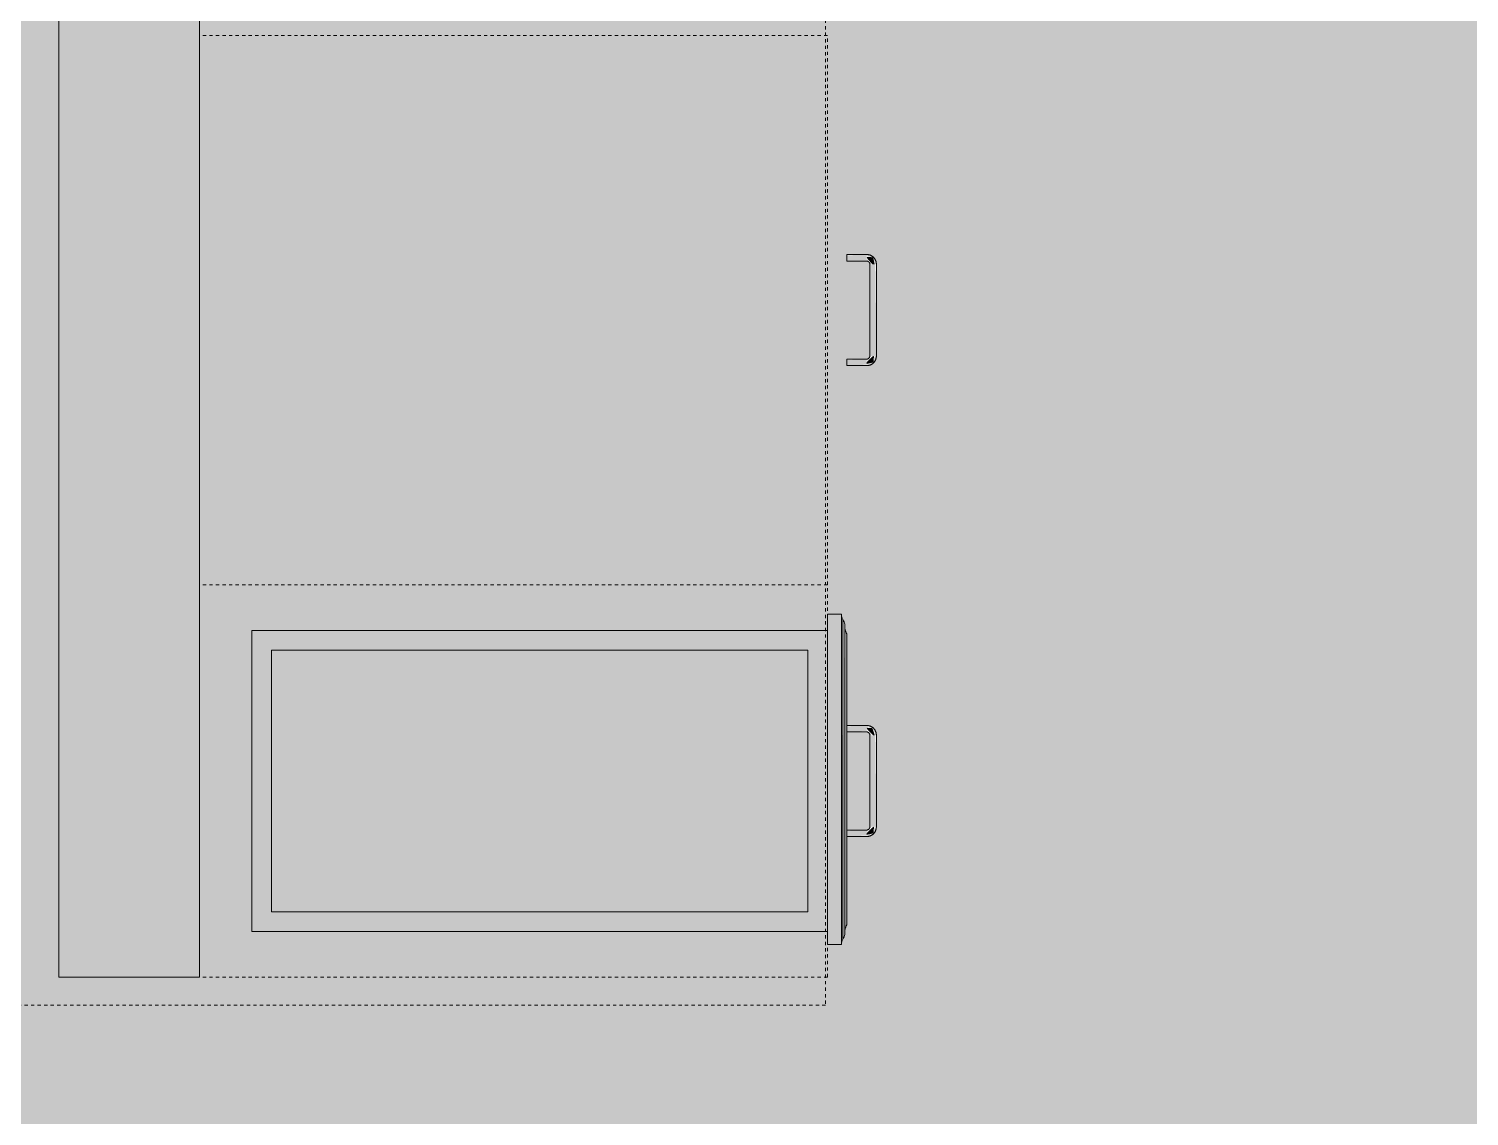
# Model space of a CAD drawing. Header units: inches. Extents: x -4266 to -1814, y 9706 to 12441.
# Drawn here: x -3614.8 to -3559.7, y 10050.4 to 10092 of the extents above; entities that cross this region are included whole.
import ezdxf

# ---------------------------------------------------------------- set-up
doc = ezdxf.new("R2010")
doc.units = ezdxf.units.IN
doc.header["$MEASUREMENT"] = 0
doc.linetypes.add('Dash', pattern=[0.25, 0.125, -0.125])
for name, color, linetype, lineweight in [('0-1', 7, 'Continuous', 5), ('0-2', 10, 'Continuous', 13), ('A-AREA-PATT-2', 141, 'Continuous', 9), ('A-WALL-1', 8, 'Continuous', 5), ('A-WALL-3', 10, 'Continuous', 13), ('Q-CASE', 31, 'Continuous', 9), ('Q-CASE-HDLN-1', 7, 'Dash', 9), ('Q-CASE-HDLN-2', 31, 'Continuous', 9)]:
    doc.layers.add(name, color=color, linetype=linetype, lineweight=lineweight)

# ---------------------------------------------------------------- blocks, each defined once
blk = doc.blocks.new('Drawer_Base_Cabinet_3_drawer_12205 - 21_-2354768-FLOOR PLAN - 1ST FLOOR')
at = {"layer": 'Q-CASE'}
for points in [[(-1.142, 25.5), (-1.383, 25.5), (-1.351, 24.75), (-1.142, 24.75)], [(-1.012, 25.75), (-1.012, 25.812), (-1.28, 25.75), (-1.295, 25.5), (-1.23, 25.528), (-1.012, 25.718)], [(2.488, 25.625), (2.488, 25.875), (-1.012, 25.838), (-1.012, 25.625)], [(2.8, 25.5), (2.738, 25.768), (2.488, 25.782), (2.516, 25.717), (2.738, 25.5), (2.77, 25.5)], [(2.858, 24.75), (2.826, 25.5), (2.617, 25.5), (2.649, 24.75), (2.846, 24.75)]]:
    blk.add_hatch(color=256, dxfattribs=at).paths.add_polyline_path(points, flags=0)
at = {"layer": 'Q-CASE-HDLN-1'}
for p, q in [((11.238, 24), (-9.762, 24)), ((-9.762, 24), (-9.762, 0)), ((11.238, 24), (11.238, 0)), ((11.238, 0), (-9.762, 0))]:
    blk.add_line(p, q, dxfattribs=at)
at = {"layer": 'Q-CASE-HDLN-2'}
for p, q in [((-1.387, 25.5), (-1.387, 24.75)), ((-1.387, 25.5), (-1.387, 24.75)), ((-1.387, 25.5), (-1.387, 24.75)), ((-1.137, 24.75), (-1.137, 25.5)), ((-1.137, 24.75), (-1.137, 25.5)), ((-1.137, 24.75), (-1.137, 25.5)), ((2.488, 25.875), (-1.012, 25.875)), ((-1.012, 25.625), (2.488, 25.625)), ((2.613, 25.5), (2.613, 24.75)), ((2.613, 25.5), (2.613, 24.75)), ((2.613, 25.5), (2.613, 24.75)), ((2.863, 24.75), (2.863, 25.5)), ((2.863, 24.75), (2.863, 25.5)), ((2.863, 24.75), (2.863, 25.5)), ((-1.387, 24.75), (-1.383, 24.75)), ((-1.383, 24.75), (-1.387, 24.75)), ((-1.387, 24.75), (-1.383, 24.75)), ((-1.383, 24.75), (-1.387, 24.75)), ((-1.387, 24.75), (-1.383, 24.75)), ((-1.137, 24.75), (-1.387, 24.75)), ((-1.142, 24.75), (-1.137, 24.75)), ((-1.137, 24.75), (-1.142, 24.75)), ((-1.142, 24.75), (-1.137, 24.75)), ((-1.137, 24.75), (-1.142, 24.75)), ((-1.142, 24.75), (-1.137, 24.75)), ((2.617, 24.75), (2.613, 24.75)), ((2.613, 24.75), (2.617, 24.75)), ((2.617, 24.75), (2.613, 24.75)), ((2.613, 24.75), (2.617, 24.75)), ((2.863, 24.75), (2.613, 24.75)), ((2.613, 24.75), (2.617, 24.75)), ((2.863, 24.75), (2.858, 24.75)), ((2.858, 24.75), (2.863, 24.75)), ((2.863, 24.75), (2.858, 24.75)), ((2.858, 24.75), (2.863, 24.75)), ((2.858, 24.75), (2.863, 24.75))]:
    blk.add_line(p, q, dxfattribs=at)
at = {"layer": 'Q-CASE-HDLN-2', "flags": 128}
for points in [[(-1.012, 25.875), (-1.027, 25.875), (-1.042, 25.874), (-1.057, 25.872), (-1.072, 25.87), (-1.087, 25.868), (-1.101, 25.864), (-1.116, 25.86), (-1.13, 25.856), (-1.144, 25.851), (-1.158, 25.845), (-1.172, 25.839), (-1.185, 25.833), (-1.199, 25.825), (-1.211, 25.818), (-1.224, 25.81), (-1.236, 25.801), (-1.248, 25.792), (-1.26, 25.782), (-1.271, 25.772), (-1.281, 25.761), (-1.292, 25.75), (-1.301, 25.739), (-1.311, 25.727), (-1.319, 25.715), (-1.328, 25.703), (-1.336, 25.69), (-1.343, 25.677), (-1.35, 25.663), (-1.356, 25.65), (-1.362, 25.636), (-1.367, 25.622), (-1.372, 25.608), (-1.376, 25.593), (-1.379, 25.578), (-1.382, 25.564), (-1.384, 25.549), (-1.386, 25.534), (-1.387, 25.519), (-1.387, 25.504), (-1.387, 25.5)], [(-1.292, 25.75), (-1.301, 25.739), (-1.311, 25.727), (-1.319, 25.715), (-1.328, 25.703), (-1.336, 25.69), (-1.343, 25.677), (-1.35, 25.663), (-1.356, 25.65), (-1.362, 25.636), (-1.367, 25.622), (-1.372, 25.608), (-1.376, 25.593), (-1.379, 25.578), (-1.382, 25.564), (-1.384, 25.549), (-1.386, 25.534), (-1.387, 25.519), (-1.387, 25.504), (-1.387, 25.5)], [(-1.292, 25.75), (-1.301, 25.739), (-1.311, 25.727), (-1.319, 25.715), (-1.328, 25.703), (-1.336, 25.69), (-1.343, 25.677), (-1.35, 25.663), (-1.356, 25.65), (-1.362, 25.636), (-1.367, 25.622), (-1.372, 25.608), (-1.376, 25.593), (-1.379, 25.578), (-1.382, 25.564), (-1.384, 25.549), (-1.386, 25.534), (-1.387, 25.519), (-1.387, 25.504), (-1.387, 25.5)], [(-1.012, 25.875), (-1.027, 25.875), (-1.042, 25.874), (-1.057, 25.872), (-1.072, 25.87), (-1.087, 25.868), (-1.101, 25.864), (-1.116, 25.86), (-1.13, 25.856), (-1.144, 25.851), (-1.158, 25.845), (-1.172, 25.839), (-1.185, 25.833), (-1.199, 25.825), (-1.211, 25.818), (-1.224, 25.81), (-1.236, 25.801), (-1.248, 25.792), (-1.26, 25.782), (-1.268, 25.774)], [(-1.012, 25.875), (-1.027, 25.875), (-1.042, 25.874), (-1.057, 25.872), (-1.072, 25.87), (-1.087, 25.868), (-1.101, 25.864), (-1.116, 25.86), (-1.13, 25.856), (-1.144, 25.851), (-1.158, 25.845), (-1.172, 25.839), (-1.185, 25.833), (-1.199, 25.825), (-1.211, 25.818), (-1.224, 25.81), (-1.236, 25.801), (-1.248, 25.792), (-1.26, 25.782), (-1.268, 25.774)], [(-1.137, 25.5), (-1.137, 25.505), (-1.137, 25.51), (-1.136, 25.515), (-1.136, 25.52), (-1.135, 25.525), (-1.134, 25.53), (-1.132, 25.535), (-1.131, 25.539), (-1.129, 25.544), (-1.127, 25.549), (-1.125, 25.553), (-1.123, 25.558), (-1.121, 25.562), (-1.118, 25.566), (-1.115, 25.571), (-1.113, 25.575), (-1.109, 25.579), (-1.106, 25.582), (-1.103, 25.586), (-1.099, 25.59), (-1.096, 25.593), (-1.092, 25.596), (-1.088, 25.599), (-1.084, 25.602), (-1.08, 25.605), (-1.076, 25.608), (-1.071, 25.61), (-1.067, 25.613), (-1.062, 25.615), (-1.058, 25.617), (-1.053, 25.618), (-1.048, 25.62), (-1.043, 25.621), (-1.038, 25.622), (-1.034, 25.623), (-1.029, 25.624), (-1.024, 25.624), (-1.019, 25.625), (-1.014, 25.625)], [(-1.137, 25.5), (-1.137, 25.505), (-1.137, 25.51), (-1.136, 25.515), (-1.136, 25.52), (-1.135, 25.525), (-1.134, 25.53), (-1.132, 25.535), (-1.131, 25.539), (-1.129, 25.544), (-1.127, 25.549), (-1.125, 25.553), (-1.123, 25.558), (-1.121, 25.562), (-1.118, 25.566), (-1.115, 25.571), (-1.113, 25.575), (-1.109, 25.579), (-1.106, 25.582), (-1.103, 25.586), (-1.099, 25.59), (-1.096, 25.593), (-1.092, 25.596), (-1.088, 25.599), (-1.084, 25.602), (-1.08, 25.605), (-1.076, 25.608), (-1.071, 25.61), (-1.067, 25.613), (-1.062, 25.615), (-1.058, 25.617), (-1.053, 25.618), (-1.048, 25.62), (-1.043, 25.621), (-1.038, 25.622), (-1.034, 25.623), (-1.029, 25.624), (-1.024, 25.624), (-1.019, 25.625), (-1.014, 25.625)], [(-1.137, 25.5), (-1.137, 25.505), (-1.137, 25.51), (-1.136, 25.515), (-1.136, 25.52), (-1.135, 25.525), (-1.134, 25.53), (-1.132, 25.535), (-1.131, 25.539), (-1.129, 25.544), (-1.127, 25.549), (-1.125, 25.553), (-1.123, 25.558), (-1.121, 25.562), (-1.118, 25.566), (-1.115, 25.571), (-1.113, 25.575), (-1.109, 25.579), (-1.106, 25.582), (-1.103, 25.586), (-1.099, 25.59), (-1.096, 25.593), (-1.092, 25.596), (-1.088, 25.599), (-1.084, 25.602), (-1.08, 25.605), (-1.076, 25.608), (-1.071, 25.61), (-1.067, 25.613), (-1.062, 25.615), (-1.058, 25.617), (-1.053, 25.618), (-1.048, 25.62), (-1.043, 25.621), (-1.038, 25.622), (-1.034, 25.623), (-1.029, 25.624), (-1.024, 25.624), (-1.019, 25.625), (-1.014, 25.625), (-1.012, 25.625)], [(2.738, 25.779), (2.727, 25.789), (2.715, 25.798), (2.703, 25.807), (2.69, 25.816), (2.678, 25.823), (2.664, 25.831), (2.651, 25.838), (2.637, 25.844), (2.624, 25.85), (2.61, 25.855), (2.595, 25.859), (2.581, 25.863), (2.566, 25.867), (2.551, 25.87), (2.537, 25.872), (2.522, 25.873), (2.507, 25.875), (2.492, 25.875), (2.488, 25.875)], [(2.738, 25.779), (2.727, 25.789), (2.715, 25.798), (2.703, 25.807), (2.69, 25.816), (2.678, 25.823), (2.664, 25.831), (2.651, 25.838), (2.637, 25.844), (2.624, 25.85), (2.61, 25.855), (2.595, 25.859), (2.581, 25.863), (2.566, 25.867), (2.551, 25.87), (2.537, 25.872), (2.522, 25.873), (2.507, 25.875), (2.492, 25.875), (2.488, 25.875)], [(2.863, 25.5), (2.862, 25.515), (2.862, 25.53), (2.86, 25.545), (2.858, 25.56), (2.855, 25.575), (2.852, 25.589), (2.848, 25.604), (2.844, 25.618), (2.839, 25.632), (2.833, 25.646), (2.827, 25.66), (2.82, 25.673), (2.813, 25.686), (2.805, 25.699), (2.797, 25.712), (2.788, 25.724), (2.779, 25.736), (2.77, 25.747), (2.76, 25.758), (2.749, 25.769), (2.738, 25.779), (2.727, 25.789), (2.715, 25.798), (2.703, 25.807), (2.69, 25.816), (2.678, 25.823), (2.664, 25.831), (2.651, 25.838), (2.637, 25.844), (2.624, 25.85), (2.61, 25.855), (2.595, 25.859), (2.581, 25.863), (2.566, 25.867), (2.551, 25.87), (2.537, 25.872), (2.522, 25.873), (2.507, 25.875), (2.492, 25.875), (2.488, 25.875)], [(2.488, 25.625), (2.493, 25.625), (2.498, 25.625), (2.503, 25.624), (2.508, 25.623), (2.513, 25.623), (2.517, 25.621), (2.522, 25.62), (2.527, 25.619), (2.532, 25.617), (2.536, 25.615), (2.541, 25.613), (2.545, 25.611), (2.55, 25.608), (2.554, 25.606), (2.558, 25.603), (2.562, 25.6), (2.566, 25.597), (2.57, 25.594), (2.574, 25.591), (2.577, 25.587), (2.581, 25.583), (2.584, 25.58), (2.587, 25.576), (2.59, 25.572), (2.593, 25.568), (2.596, 25.563), (2.598, 25.559), (2.6, 25.554), (2.602, 25.55), (2.604, 25.545), (2.606, 25.541), (2.607, 25.536), (2.609, 25.531), (2.61, 25.526), (2.611, 25.521), (2.612, 25.516), (2.612, 25.511), (2.613, 25.506), (2.613, 25.501), (2.613, 25.5)], [(2.488, 25.625), (2.493, 25.625), (2.498, 25.625), (2.503, 25.624), (2.508, 25.623), (2.513, 25.623), (2.517, 25.621), (2.522, 25.62), (2.527, 25.619), (2.532, 25.617), (2.536, 25.615), (2.541, 25.613), (2.545, 25.611), (2.55, 25.608), (2.554, 25.606), (2.558, 25.603), (2.562, 25.6), (2.566, 25.597), (2.57, 25.594), (2.574, 25.591), (2.577, 25.587), (2.581, 25.583), (2.584, 25.58), (2.587, 25.576), (2.59, 25.572), (2.593, 25.568), (2.596, 25.563), (2.598, 25.559), (2.6, 25.554), (2.602, 25.55), (2.604, 25.545), (2.606, 25.541), (2.607, 25.536), (2.609, 25.531), (2.61, 25.526), (2.611, 25.521), (2.612, 25.516), (2.612, 25.511), (2.613, 25.506), (2.613, 25.501), (2.613, 25.5)], [(2.488, 25.625), (2.493, 25.625), (2.498, 25.625), (2.503, 25.624), (2.508, 25.623), (2.513, 25.623), (2.517, 25.621), (2.522, 25.62), (2.527, 25.619), (2.532, 25.617), (2.536, 25.615), (2.541, 25.613), (2.545, 25.611), (2.55, 25.608), (2.554, 25.606), (2.558, 25.603), (2.562, 25.6), (2.566, 25.597), (2.57, 25.594), (2.574, 25.591), (2.577, 25.587), (2.581, 25.583), (2.584, 25.58), (2.587, 25.576), (2.59, 25.572), (2.593, 25.568), (2.596, 25.563), (2.598, 25.559), (2.6, 25.554), (2.602, 25.55), (2.604, 25.545), (2.606, 25.541), (2.607, 25.536), (2.609, 25.531), (2.61, 25.526), (2.611, 25.521), (2.612, 25.516), (2.612, 25.511), (2.613, 25.506), (2.613, 25.501), (2.613, 25.5)], [(2.863, 25.5), (2.862, 25.515), (2.862, 25.53), (2.86, 25.545), (2.858, 25.56), (2.855, 25.575), (2.852, 25.589), (2.848, 25.604), (2.844, 25.618), (2.839, 25.632), (2.833, 25.646), (2.827, 25.66), (2.82, 25.673), (2.813, 25.686), (2.805, 25.699), (2.797, 25.712), (2.788, 25.724), (2.779, 25.736), (2.77, 25.747), (2.76, 25.758)], [(2.863, 25.5), (2.862, 25.515), (2.862, 25.53), (2.86, 25.545), (2.858, 25.56), (2.855, 25.575), (2.852, 25.589), (2.848, 25.604), (2.844, 25.618), (2.839, 25.632), (2.833, 25.646), (2.827, 25.66), (2.82, 25.673), (2.813, 25.686), (2.805, 25.699), (2.797, 25.712), (2.788, 25.724), (2.779, 25.736), (2.77, 25.747), (2.76, 25.758)]]:
    blk.add_lwpolyline(points, dxfattribs=at)
blk = doc.blocks.new('Base_Unit_4_drawer_12137 - 15_-2365974-FLOOR PLAN - 1ST FLOOR')
at = {"layer": 'Q-CASE'}
for points in [[(-1.142, 24.75), (-1.174, 25.5), (-1.383, 25.5), (-1.351, 24.75), (-1.154, 24.75)], [(-1.012, 25.782), (-1.012, 25.812), (-1.286, 25.72), (-1.295, 25.5), (-1.23, 25.528), (-1.012, 25.75)], [(2.488, 25.625), (2.488, 25.875), (-1.012, 25.838), (-1.012, 25.625), (2.098, 25.625)], [(2.8, 25.5), (2.738, 25.768), (2.488, 25.782), (2.516, 25.717), (2.738, 25.5), (2.77, 25.5)], [(2.858, 24.75), (2.826, 25.5), (2.617, 25.5), (2.649, 24.75), (2.846, 24.75)], [(6.988, 24.5), (6.988, 24.543), (-5.637, 24.543), (-5.637, 24), (6.988, 24)], [(6.988, 24.543), (6.488, 24.592), (-5.564, 24.551), (-5.342, 24.543), (6.877, 24.543)], [(6.771, 24.592), (6.605, 24.665), (5.868, 24.671), (-5.342, 24.639), (-5.421, 24.592), (6.509, 24.592)], [(6.514, 24.671), (6.323, 24.703), (6.159, 24.75), (-4.887, 24.75), (-5.067, 24.676), (-4.887, 24.671), (6.511, 24.671)], [(5.738, 23.25), (-4.262, 23.25), (-4.262, 2.75), (5.738, 2.75), (5.738, 21.647)]]:
    blk.add_hatch(color=256, dxfattribs=at).paths.add_polyline_path(points, flags=0)
h = blk.add_hatch(color=256, dxfattribs=at)
h.paths.add_polyline_path([(6.488, 2), (6.488, 24), (-5.012, 24), (-5.012, 2), (5.738, 2)], flags=0)
h.paths.add_polyline_path([(5.738, 17.427), (5.738, 2.75), (-4.262, 2.75), (-4.262, 23.25), (5.738, 23.25), (5.738, 21.647)], flags=0)
at = {"layer": 'Q-CASE-HDLN-1'}
for p, q in [((8.238, 24), (-6.762, 24)), ((-6.762, 24), (-6.762, 0)), ((8.238, 24), (8.238, 0)), ((8.238, 0), (-6.762, 0))]:
    blk.add_line(p, q, dxfattribs=at)
at = {"layer": 'Q-CASE-HDLN-2'}
for p, q in [((-1.387, 25.5), (-1.387, 24.75)), ((-1.387, 25.5), (-1.387, 24.75)), ((-1.387, 25.5), (-1.387, 24.75)), ((-1.387, 25.5), (-1.387, 24.75)), ((-1.137, 24.75), (-1.137, 25.5)), ((-1.137, 24.75), (-1.137, 25.5)), ((-1.137, 24.75), (-1.137, 25.5)), ((-1.137, 24.75), (-1.137, 25.5)), ((2.488, 25.875), (-1.012, 25.875)), ((-1.012, 25.625), (2.488, 25.625)), ((2.613, 25.5), (2.613, 24.75)), ((2.613, 25.5), (2.613, 24.75)), ((2.613, 25.5), (2.613, 24.75)), ((2.613, 25.5), (2.613, 24.75)), ((2.863, 24.75), (2.863, 25.5)), ((2.863, 24.75), (2.863, 25.5)), ((2.863, 24.75), (2.863, 25.5)), ((2.863, 24.75), (2.863, 25.5)), ((6.988, 24.543), (-5.637, 24.543)), ((-5.637, 24.543), (-5.637, 24)), ((-5.421, 24.592), (6.771, 24.592)), ((6.537, 24.672), (-5.187, 24.672)), ((-4.887, 24.75), (-1.383, 24.75)), ((-1.387, 24.75), (-1.383, 24.75)), ((-1.137, 24.75), (-1.387, 24.75)), ((-1.142, 24.75), (-1.137, 24.75)), ((-1.142, 24.75), (2.617, 24.75)), ((2.863, 24.75), (2.613, 24.75)), ((2.613, 24.75), (2.617, 24.75)), ((2.858, 24.75), (2.863, 24.75)), ((2.858, 24.75), (6.238, 24.75)), ((6.988, 24.543), (6.988, 24)), ((6.988, 24), (-5.637, 24)), ((-5.012, 24), (-5.012, 2)), ((6.488, 2), (6.488, 24)), ((-4.262, 2.75), (-4.262, 23.25)), ((-4.262, 23.25), (5.738, 23.25)), ((5.738, 23.25), (5.738, 2.75)), ((5.738, 2.75), (-4.262, 2.75)), ((-5.012, 2), (6.488, 2))]:
    blk.add_line(p, q, dxfattribs=at)
at = {"layer": 'Q-CASE-HDLN-2', "flags": 128}
for points in [[(-1.012, 25.875), (-1.027, 25.875), (-1.042, 25.874), (-1.057, 25.872), (-1.072, 25.87), (-1.087, 25.868), (-1.101, 25.864), (-1.116, 25.86), (-1.13, 25.856), (-1.144, 25.851), (-1.158, 25.845), (-1.172, 25.839), (-1.185, 25.833), (-1.199, 25.825), (-1.211, 25.818), (-1.224, 25.81), (-1.236, 25.801), (-1.248, 25.792), (-1.26, 25.782), (-1.271, 25.772), (-1.281, 25.761), (-1.292, 25.75), (-1.301, 25.739), (-1.311, 25.727), (-1.319, 25.715), (-1.328, 25.703), (-1.336, 25.69), (-1.343, 25.677), (-1.35, 25.663), (-1.356, 25.65), (-1.362, 25.636), (-1.367, 25.622), (-1.372, 25.608), (-1.376, 25.593), (-1.379, 25.578), (-1.382, 25.564), (-1.384, 25.549), (-1.386, 25.534), (-1.387, 25.519), (-1.387, 25.504), (-1.387, 25.5)], [(-1.292, 25.75), (-1.301, 25.739), (-1.311, 25.727), (-1.319, 25.715), (-1.328, 25.703), (-1.336, 25.69), (-1.343, 25.677), (-1.35, 25.663), (-1.356, 25.65), (-1.362, 25.636), (-1.367, 25.622), (-1.372, 25.608), (-1.376, 25.593), (-1.379, 25.578), (-1.382, 25.564), (-1.384, 25.549), (-1.386, 25.534), (-1.387, 25.519), (-1.387, 25.504), (-1.387, 25.5)], [(-1.292, 25.75), (-1.301, 25.739), (-1.311, 25.727), (-1.319, 25.715), (-1.328, 25.703), (-1.336, 25.69), (-1.343, 25.677), (-1.35, 25.663), (-1.356, 25.65), (-1.362, 25.636), (-1.367, 25.622), (-1.372, 25.608), (-1.376, 25.593), (-1.379, 25.578), (-1.382, 25.564), (-1.384, 25.549), (-1.386, 25.534), (-1.387, 25.519), (-1.387, 25.504), (-1.387, 25.5)], [(-1.292, 25.75), (-1.301, 25.739), (-1.311, 25.727), (-1.319, 25.715), (-1.328, 25.703), (-1.336, 25.69), (-1.343, 25.677), (-1.35, 25.663), (-1.356, 25.65), (-1.362, 25.636), (-1.367, 25.622), (-1.372, 25.608), (-1.376, 25.593), (-1.379, 25.578), (-1.382, 25.564), (-1.384, 25.549), (-1.386, 25.534), (-1.387, 25.519), (-1.387, 25.504), (-1.387, 25.5)], [(-1.012, 25.875), (-1.027, 25.875), (-1.042, 25.874), (-1.057, 25.872), (-1.072, 25.87), (-1.087, 25.868), (-1.101, 25.864), (-1.116, 25.86), (-1.13, 25.856), (-1.144, 25.851), (-1.158, 25.845), (-1.172, 25.839), (-1.185, 25.833), (-1.199, 25.825), (-1.211, 25.818), (-1.224, 25.81), (-1.236, 25.801), (-1.248, 25.792), (-1.26, 25.782), (-1.271, 25.772)], [(-1.012, 25.875), (-1.027, 25.875), (-1.042, 25.874), (-1.057, 25.872), (-1.072, 25.87), (-1.087, 25.868), (-1.101, 25.864), (-1.116, 25.86), (-1.13, 25.856), (-1.144, 25.851), (-1.158, 25.845), (-1.172, 25.839), (-1.185, 25.833), (-1.199, 25.825), (-1.211, 25.818), (-1.224, 25.81), (-1.236, 25.801), (-1.248, 25.792), (-1.26, 25.782), (-1.271, 25.772)], [(-1.012, 25.875), (-1.027, 25.875), (-1.042, 25.874), (-1.057, 25.872), (-1.072, 25.87), (-1.087, 25.868), (-1.101, 25.864), (-1.116, 25.86), (-1.13, 25.856), (-1.144, 25.851), (-1.158, 25.845), (-1.172, 25.839), (-1.185, 25.833), (-1.199, 25.825), (-1.211, 25.818), (-1.224, 25.81), (-1.236, 25.801), (-1.248, 25.792), (-1.26, 25.782), (-1.271, 25.772)], [(-1.137, 25.5), (-1.137, 25.505), (-1.137, 25.51), (-1.136, 25.515), (-1.136, 25.52), (-1.135, 25.525), (-1.134, 25.53), (-1.132, 25.535), (-1.131, 25.539), (-1.129, 25.544), (-1.127, 25.549), (-1.125, 25.553), (-1.123, 25.558), (-1.121, 25.562), (-1.118, 25.566), (-1.115, 25.571), (-1.113, 25.575), (-1.109, 25.579), (-1.106, 25.582), (-1.103, 25.586), (-1.099, 25.59), (-1.096, 25.593), (-1.092, 25.596), (-1.088, 25.599), (-1.084, 25.602), (-1.08, 25.605), (-1.076, 25.608), (-1.071, 25.61), (-1.067, 25.613), (-1.062, 25.615), (-1.058, 25.617), (-1.053, 25.618), (-1.048, 25.62), (-1.043, 25.621), (-1.038, 25.622), (-1.034, 25.623), (-1.029, 25.624), (-1.024, 25.624), (-1.019, 25.625), (-1.014, 25.625)], [(-1.137, 25.5), (-1.137, 25.505), (-1.137, 25.51), (-1.136, 25.515), (-1.136, 25.52), (-1.135, 25.525), (-1.134, 25.53), (-1.132, 25.535), (-1.131, 25.539), (-1.129, 25.544), (-1.127, 25.549), (-1.125, 25.553), (-1.123, 25.558), (-1.121, 25.562), (-1.118, 25.566), (-1.115, 25.571), (-1.113, 25.575), (-1.109, 25.579), (-1.106, 25.582), (-1.103, 25.586), (-1.099, 25.59), (-1.096, 25.593), (-1.092, 25.596), (-1.088, 25.599), (-1.084, 25.602), (-1.08, 25.605), (-1.076, 25.608), (-1.071, 25.61), (-1.067, 25.613), (-1.062, 25.615), (-1.058, 25.617), (-1.053, 25.618), (-1.048, 25.62), (-1.043, 25.621), (-1.038, 25.622), (-1.034, 25.623), (-1.029, 25.624), (-1.024, 25.624), (-1.019, 25.625), (-1.014, 25.625)], [(-1.137, 25.5), (-1.137, 25.505), (-1.137, 25.51), (-1.136, 25.515), (-1.136, 25.52), (-1.135, 25.525), (-1.134, 25.53), (-1.132, 25.535), (-1.131, 25.539), (-1.129, 25.544), (-1.127, 25.549), (-1.125, 25.553), (-1.123, 25.558), (-1.121, 25.562), (-1.118, 25.566), (-1.115, 25.571), (-1.113, 25.575), (-1.109, 25.579), (-1.106, 25.582), (-1.103, 25.586), (-1.099, 25.59), (-1.096, 25.593), (-1.092, 25.596), (-1.088, 25.599), (-1.084, 25.602), (-1.08, 25.605), (-1.076, 25.608), (-1.071, 25.61), (-1.067, 25.613), (-1.062, 25.615), (-1.058, 25.617), (-1.053, 25.618), (-1.048, 25.62), (-1.043, 25.621), (-1.038, 25.622), (-1.034, 25.623), (-1.029, 25.624), (-1.024, 25.624), (-1.019, 25.625), (-1.014, 25.625)], [(-1.137, 25.5), (-1.137, 25.505), (-1.137, 25.51), (-1.136, 25.515), (-1.136, 25.52), (-1.135, 25.525), (-1.134, 25.53), (-1.132, 25.535), (-1.131, 25.539), (-1.129, 25.544), (-1.127, 25.549), (-1.125, 25.553), (-1.123, 25.558), (-1.121, 25.562), (-1.118, 25.566), (-1.115, 25.571), (-1.113, 25.575), (-1.109, 25.579), (-1.106, 25.582), (-1.103, 25.586), (-1.099, 25.59), (-1.096, 25.593), (-1.092, 25.596), (-1.088, 25.599), (-1.084, 25.602), (-1.08, 25.605), (-1.076, 25.608), (-1.071, 25.61), (-1.067, 25.613), (-1.062, 25.615), (-1.058, 25.617), (-1.053, 25.618), (-1.048, 25.62), (-1.043, 25.621), (-1.038, 25.622), (-1.034, 25.623), (-1.029, 25.624), (-1.024, 25.624), (-1.019, 25.625), (-1.014, 25.625), (-1.012, 25.625)], [(2.738, 25.779), (2.727, 25.789), (2.715, 25.798), (2.703, 25.807), (2.69, 25.816), (2.678, 25.823), (2.664, 25.831), (2.651, 25.838), (2.637, 25.844), (2.624, 25.85), (2.61, 25.855), (2.595, 25.859), (2.581, 25.863), (2.566, 25.867), (2.551, 25.87), (2.537, 25.872), (2.522, 25.873), (2.507, 25.875), (2.492, 25.875), (2.488, 25.875)], [(2.738, 25.779), (2.727, 25.789), (2.715, 25.798), (2.703, 25.807), (2.69, 25.816), (2.678, 25.823), (2.664, 25.831), (2.651, 25.838), (2.637, 25.844), (2.624, 25.85), (2.61, 25.855), (2.595, 25.859), (2.581, 25.863), (2.566, 25.867), (2.551, 25.87), (2.537, 25.872), (2.522, 25.873), (2.507, 25.875), (2.492, 25.875), (2.488, 25.875)], [(2.738, 25.779), (2.727, 25.789), (2.715, 25.798), (2.703, 25.807), (2.69, 25.816), (2.678, 25.823), (2.664, 25.831), (2.651, 25.838), (2.637, 25.844), (2.624, 25.85), (2.61, 25.855), (2.595, 25.859), (2.581, 25.863), (2.566, 25.867), (2.551, 25.87), (2.537, 25.872), (2.522, 25.873), (2.507, 25.875), (2.492, 25.875), (2.488, 25.875)], [(2.863, 25.5), (2.862, 25.515), (2.862, 25.53), (2.86, 25.545), (2.858, 25.56), (2.855, 25.575), (2.852, 25.589), (2.848, 25.604), (2.844, 25.618), (2.839, 25.632), (2.833, 25.646), (2.827, 25.66), (2.82, 25.673), (2.813, 25.686), (2.805, 25.699), (2.797, 25.712), (2.788, 25.724), (2.779, 25.736), (2.77, 25.747), (2.76, 25.758), (2.749, 25.769), (2.738, 25.779), (2.727, 25.789), (2.715, 25.798), (2.703, 25.807), (2.69, 25.816), (2.678, 25.823), (2.664, 25.831), (2.651, 25.838), (2.637, 25.844), (2.624, 25.85), (2.61, 25.855), (2.595, 25.859), (2.581, 25.863), (2.566, 25.867), (2.551, 25.87), (2.537, 25.872), (2.522, 25.873), (2.507, 25.875), (2.492, 25.875), (2.488, 25.875)], [(2.488, 25.625), (2.493, 25.625), (2.498, 25.625), (2.503, 25.624), (2.508, 25.623), (2.513, 25.623), (2.517, 25.621), (2.522, 25.62), (2.527, 25.619), (2.532, 25.617), (2.536, 25.615), (2.541, 25.613), (2.545, 25.611), (2.55, 25.608), (2.554, 25.606), (2.558, 25.603), (2.562, 25.6), (2.566, 25.597), (2.57, 25.594), (2.574, 25.591), (2.577, 25.587), (2.581, 25.583), (2.584, 25.58), (2.587, 25.576), (2.59, 25.572), (2.593, 25.568), (2.596, 25.563), (2.598, 25.559), (2.6, 25.554), (2.602, 25.55), (2.604, 25.545), (2.606, 25.541), (2.607, 25.536), (2.609, 25.531), (2.61, 25.526), (2.611, 25.521), (2.612, 25.516), (2.612, 25.511), (2.613, 25.506), (2.613, 25.501), (2.613, 25.5)], [(2.488, 25.625), (2.493, 25.625), (2.498, 25.625), (2.503, 25.624), (2.508, 25.623), (2.513, 25.623), (2.517, 25.621), (2.522, 25.62), (2.527, 25.619), (2.532, 25.617), (2.536, 25.615), (2.541, 25.613), (2.545, 25.611), (2.55, 25.608), (2.554, 25.606), (2.558, 25.603), (2.562, 25.6), (2.566, 25.597), (2.57, 25.594), (2.574, 25.591), (2.577, 25.587), (2.581, 25.583), (2.584, 25.58), (2.587, 25.576), (2.59, 25.572), (2.593, 25.568), (2.596, 25.563), (2.598, 25.559), (2.6, 25.554), (2.602, 25.55), (2.604, 25.545), (2.606, 25.541), (2.607, 25.536), (2.609, 25.531), (2.61, 25.526), (2.611, 25.521), (2.612, 25.516), (2.612, 25.511), (2.613, 25.506), (2.613, 25.501), (2.613, 25.5)], [(2.488, 25.625), (2.493, 25.625), (2.498, 25.625), (2.503, 25.624), (2.508, 25.623), (2.513, 25.623), (2.517, 25.621), (2.522, 25.62), (2.527, 25.619), (2.532, 25.617), (2.536, 25.615), (2.541, 25.613), (2.545, 25.611), (2.55, 25.608), (2.554, 25.606), (2.558, 25.603), (2.562, 25.6), (2.566, 25.597), (2.57, 25.594), (2.574, 25.591), (2.577, 25.587), (2.581, 25.583), (2.584, 25.58), (2.587, 25.576), (2.59, 25.572), (2.593, 25.568), (2.596, 25.563), (2.598, 25.559), (2.6, 25.554), (2.602, 25.55), (2.604, 25.545), (2.606, 25.541), (2.607, 25.536), (2.609, 25.531), (2.61, 25.526), (2.611, 25.521), (2.612, 25.516), (2.612, 25.511), (2.613, 25.506), (2.613, 25.501), (2.613, 25.5)], [(2.488, 25.625), (2.493, 25.625), (2.498, 25.625), (2.503, 25.624), (2.508, 25.623), (2.513, 25.623), (2.517, 25.621), (2.522, 25.62), (2.527, 25.619), (2.532, 25.617), (2.536, 25.615), (2.541, 25.613), (2.545, 25.611), (2.55, 25.608), (2.554, 25.606), (2.558, 25.603), (2.562, 25.6), (2.566, 25.597), (2.57, 25.594), (2.574, 25.591), (2.577, 25.587), (2.581, 25.583), (2.584, 25.58), (2.587, 25.576), (2.59, 25.572), (2.593, 25.568), (2.596, 25.563), (2.598, 25.559), (2.6, 25.554), (2.602, 25.55), (2.604, 25.545), (2.606, 25.541), (2.607, 25.536), (2.609, 25.531), (2.61, 25.526), (2.611, 25.521), (2.612, 25.516), (2.612, 25.511), (2.613, 25.506), (2.613, 25.501), (2.613, 25.5)], [(2.863, 25.5), (2.862, 25.515), (2.862, 25.53), (2.86, 25.545), (2.858, 25.56), (2.855, 25.575), (2.852, 25.589), (2.848, 25.604), (2.844, 25.618), (2.839, 25.632), (2.833, 25.646), (2.827, 25.66), (2.82, 25.673), (2.813, 25.686), (2.805, 25.699), (2.797, 25.712), (2.788, 25.724), (2.779, 25.736), (2.77, 25.747), (2.76, 25.758)], [(2.863, 25.5), (2.862, 25.515), (2.862, 25.53), (2.86, 25.545), (2.858, 25.56), (2.855, 25.575), (2.852, 25.589), (2.848, 25.604), (2.844, 25.618), (2.839, 25.632), (2.833, 25.646), (2.827, 25.66), (2.82, 25.673), (2.813, 25.686), (2.805, 25.699), (2.797, 25.712), (2.788, 25.724), (2.779, 25.736), (2.77, 25.747), (2.76, 25.758)], [(2.863, 25.5), (2.862, 25.515), (2.862, 25.53), (2.86, 25.545), (2.858, 25.56), (2.855, 25.575), (2.852, 25.589), (2.848, 25.604), (2.844, 25.618), (2.839, 25.632), (2.833, 25.646), (2.827, 25.66), (2.82, 25.673), (2.813, 25.686), (2.805, 25.699), (2.797, 25.712), (2.788, 25.724), (2.779, 25.736), (2.77, 25.747), (2.76, 25.758)]]:
    blk.add_lwpolyline(points, dxfattribs=at)
at = {"layer": 'Q-CASE-HDLN-2'}
for points in [[(-5.637, 24.543), (-5.599, 24.543), (-5.525, 24.551), (-5.455, 24.576), (-5.421, 24.592)], [(-5.421, 24.592), (-5.396, 24.611), (-5.344, 24.642), (-5.255, 24.669), (-5.195, 24.673), (-5.164, 24.671)], [(-5.164, 24.671), (-5.194, 24.673), (-5.225, 24.671), (-5.255, 24.665)], [(-5.255, 24.665), (-5.225, 24.671), (-5.195, 24.673), (-5.164, 24.671)], [(-5.164, 24.671), (-5.194, 24.673), (-5.225, 24.671), (-5.255, 24.665)], [(-5.255, 24.665), (-5.225, 24.671), (-5.195, 24.673), (-5.164, 24.671)], [(-5.164, 24.671), (-5.194, 24.673), (-5.225, 24.671), (-5.255, 24.665)], [(-5.067, 24.676), (-5.035, 24.682), (-4.971, 24.7), (-4.914, 24.731), (-4.887, 24.75)], [(6.238, 24.75), (6.264, 24.731), (6.322, 24.7), (6.385, 24.682), (6.417, 24.676)], [(6.514, 24.671), (6.545, 24.673), (6.576, 24.671), (6.605, 24.665)], [(6.514, 24.671), (6.545, 24.673), (6.575, 24.671), (6.605, 24.665)], [(6.514, 24.671), (6.545, 24.673), (6.576, 24.671), (6.605, 24.665)], [(6.514, 24.671), (6.545, 24.673), (6.575, 24.671), (6.605, 24.665)], [(6.514, 24.671), (6.545, 24.673), (6.576, 24.671), (6.605, 24.665)], [(6.514, 24.671), (6.545, 24.673), (6.606, 24.669), (6.694, 24.642), (6.747, 24.611), (6.771, 24.592)], [(6.771, 24.592), (6.805, 24.576), (6.876, 24.551), (6.95, 24.543), (6.988, 24.543)]]:
    blk.add_open_spline(points, degree=3, dxfattribs=at)
blk = doc.blocks.new('OD_CW_Countertop - OD_CW_Countertop-2486605-FLOOR PLAN - 1ST FLOOR')
at = {"layer": 'Q-CASE-HDLN-1'}
for p, q in [((0.738, 19.306), (105.917, 19.306)), ((105.917, 19.306), (105.917, -24))]:
    blk.add_line(p, q, dxfattribs=at)
blk = doc.blocks.new('CTR - 1st Phase - Unit Layouts_rvt-1-FLOOR PLAN - 1ST FLOOR')
at = {"layer": 'A-WALL-1'}
blk.add_hatch(color=256, dxfattribs=at).paths.add_polyline_path([(-3608.249, 10055.714), (-3608.249, 10158.714), (-3613.624, 10158.714), (-3613.624, 10055.714)], flags=0)
at = {"layer": 'A-WALL-3'}
for p, q in [((-3613.624, 10055.714), (-3613.624, 10158.714)), ((-3608.249, 10158.714), (-3608.249, 10055.714)), ((-3613.624, 10055.714), (-3608.249, 10055.714))]:
    blk.add_line(p, q, dxfattribs=at)
at = {"layer": '0-2'}
for name, p, rotation in [('OD_CW_Countertop - OD_CW_Countertop-2486605-FLOOR PLAN - 1ST FLOOR', (-3603.624, 10160.556), 269.9999999999874), ('Drawer_Base_Cabinet_3_drawer_12205 - 21_-2354768-FLOOR PLAN - 1ST FLOOR', (-3608.249, 10081.952), 270.0000000000126), ('Base_Unit_4_drawer_12137 - 15_-2365974-FLOOR PLAN - 1ST FLOOR', (-3608.249, 10063.952), 270.0000000000126)]:
    blk.add_blockref(name, p, dxfattribs=dict(at, rotation=rotation))

msp = doc.modelspace()

# ---------------------------------------------------------------- hatches: boundary and pattern name
at = {"layer": 'A-AREA-PATT-2'}
h = msp.add_hatch(color=256, dxfattribs=at)
h.paths.add_polyline_path([(-3492.92374, 10344.5894), (-3491.17374, 10344.5894), (-3491.17374, 10308.5894), (-3492.92374, 10308.5894), (-3492.92374, 10338.35553)], flags=0)
h.paths.add_polyline_path([(-3341.09874, 10017.7144), (-3338.72374, 10017.7144), (-3338.72374, 10018.0894), (-3341.72374, 10018.0894), (-3341.72374, 10243.6394), (-3368.89874, 10243.6394), (-3368.89874, 10248.3894), (-3365.72374, 10248.3894), (-3365.72374, 10296.3894), (-3341.72374, 10296.3894), (-3341.72374, 10304.41317), (-3349.44996, 10304.41317), (-3350.41438, 10304.54014), (-3351.31307, 10304.91239), (-3352.08479, 10305.50456), (-3352.67696, 10306.27629), (-3353.04921, 10307.17498), (-3353.17618, 10308.2157), (-3353.17618, 10309.52773), (-3356.19996, 10309.18002), (-3357.19996, 10307.98826), (-3358.19996, 10307.4215), (-3359.19996, 10307.15355), (-3360.20376, 10306.97655), (-3361.19996, 10306.8894), (-3363.19235, 10307.06371), (-3365.19996, 10307.60165), (-3367.19996, 10308.32959), (-3369.19996, 10309.2622), (-3371.19996, 10310.64963), (-3372.19996, 10311.64963), (-3372.69996, 10312.51566), (-3373.19996, 10313.8894), (-3373.19996, 10314.8894), (-3372.69996, 10316.26313), (-3372.19996, 10317.12916), (-3371.19996, 10318.12916), (-3369.19996, 10319.51659), (-3367.19996, 10320.44921), (-3365.19996, 10321.17715), (-3363.19235, 10321.71508), (-3361.19996, 10321.8894), (-3359.70948, 10321.71508), (-3359.19996, 10321.62524), (-3358.19996, 10321.35729), (-3357.19996, 10320.79053), (-3356.19996, 10319.59878), (-3353.17618, 10319.25106), (-3353.17618, 10320.6394), (-3353.04921, 10321.60381), (-3352.67696, 10322.50251), (-3352.05774, 10323.29499), (-3351.31307, 10323.8664), (-3350.41438, 10324.23865), (-3349.44996, 10324.36562), (-3341.72374, 10324.36562), (-3341.72374, 10336.7894), (-3347.77374, 10336.7894), (-3347.77374, 10341.5394), (-3341.72374, 10341.5394), (-3341.72374, 10372.7894), (-3371.77374, 10372.7894), (-3371.77374, 10336.7894), (-3376.52374, 10336.7894), (-3376.52374, 10372.7894), (-3409.92374, 10372.7894), (-3409.92374, 10344.5894), (-3412.52374, 10344.5894), (-3412.52374, 10280.30685), (-3417.27374, 10280.30685), (-3417.27374, 10282.2243), (-3443.27374, 10282.2243), (-3443.27374, 10278.0993), (-3417.27374, 10278.0993), (-3417.27374, 10253.0993), (-3443.27374, 10253.0993), (-3443.27374, 10248.3894), (-3417.27374, 10248.3894), (-3417.27374, 10250.30685), (-3412.52374, 10250.30685), (-3412.52374, 10248.3894), (-3404.89874, 10248.3894), (-3404.89874, 10243.6394), (-3443.27374, 10243.6394), (-3443.27374, 10236.06142), (-3459.44146, 10219.8937), (-3462.80022, 10223.25245), (-3448.02374, 10238.02894), (-3448.02374, 10294.73035), (-3448.77374, 10294.73035), (-3448.77374, 10297.23035), (-3448.02374, 10297.23035), (-3448.02374, 10319.48035), (-3446.64874, 10319.48035), (-3446.64874, 10339.48035), (-3448.02374, 10339.48035), (-3448.02374, 10339.73035), (-3448.77374, 10339.73035), (-3448.77374, 10342.23035), (-3448.02374, 10342.23035), (-3448.02374, 10344.5894), (-3456.92374, 10344.5894), (-3456.92374, 10346.5269), (-3457.54874, 10346.5269), (-3457.54874, 10348.5894), (-3492.29874, 10348.5894), (-3492.29874, 10346.5269), (-3492.92374, 10346.5269), (-3492.92374, 10344.5894), (-3499.54874, 10344.5894), (-3499.54874, 10263.90091), (-3555.90938, 10207.5894), (-3669.85443, 10207.5894), (-3669.85443, 10212.3394), (-3666.22943, 10212.3394), (-3666.22943, 10243.2144), (-3661.47943, 10243.2144), (-3661.47943, 10212.3394), (-3557.82776, 10212.3394), (-3514.13824, 10256.02892), (-3538.94871, 10280.8394), (-3580.10443, 10280.8394), (-3580.10443, 10285.5894), (-3532.2312, 10285.5894), (-3532.2312, 10280.8394), (-3510.77948, 10259.38768), (-3504.29874, 10265.86842), (-3504.29874, 10280.8394), (-3508.2312, 10280.8394), (-3508.2312, 10285.5894), (-3504.29874, 10285.5894), (-3504.29874, 10344.5894), (-3531.50321, 10344.5894), (-3531.50321, 10338.16317), (-3531.63018, 10337.19876), (-3532.00243, 10336.30006), (-3532.5946, 10335.52834), (-3533.36632, 10334.93617), (-3534.26502, 10334.56392), (-3535.30574, 10334.43695), (-3536.61777, 10334.43695), (-3536.27005, 10331.41317), (-3535.0783, 10330.41317), (-3534.51154, 10329.41317), (-3534.24359, 10328.41317), (-3534.06659, 10327.40937), (-3533.97943, 10326.41317), (-3534.15375, 10324.42079), (-3534.69168, 10322.41317), (-3535.41962, 10320.41317), (-3536.35224, 10318.41317), (-3537.73967, 10316.41317), (-3538.73967, 10315.41317), (-3539.6057, 10314.91317), (-3540.97943, 10314.41317), (-3541.97943, 10314.41317), (-3543.35317, 10314.91317), (-3544.2192, 10315.41317), (-3545.2192, 10316.41317), (-3546.60663, 10318.41317), (-3547.53924, 10320.41317), (-3548.26718, 10322.41317), (-3548.80512, 10324.42079), (-3548.97943, 10326.41317), (-3548.80512, 10327.90365), (-3548.71528, 10328.41317), (-3548.36866, 10329.55198), (-3547.88057, 10330.41317), (-3546.68881, 10331.41317), (-3546.3411, 10334.43695), (-3547.72943, 10334.43695), (-3548.69385, 10334.56392), (-3549.59254, 10334.93617), (-3550.36427, 10335.52834), (-3550.95644, 10336.30006), (-3551.32869, 10337.19876), (-3551.45566, 10338.16317), (-3551.45566, 10344.5894), (-3559.47943, 10344.5894), (-3559.47943, 10321.5894), (-3631.47943, 10321.5894), (-3631.47943, 10285.5894), (-3614.10443, 10285.5894), (-3614.10443, 10284.7144), (-3650.10443, 10284.7144), (-3650.10443, 10281.7144), (-3614.10443, 10281.7144), (-3614.10443, 10280.8394), (-3661.47943, 10280.8394), (-3661.47943, 10279.2144), (-3666.22943, 10279.2144), (-3666.22943, 10344.5894), (-3700.2669, 10344.5894), (-3700.2669, 10327.0894), (-3718.2669, 10327.0894), (-3718.2669, 10344.5894), (-3720.19874, 10344.5894), (-3720.19874, 10265.5894), (-3798.19874, 10265.5894), (-3798.19874, 10344.5894), (-3802.19874, 10344.5894), (-3802.19874, 10327.0894), (-3820.19874, 10327.0894), (-3820.19874, 10344.5894), (-3822.72374, 10344.5894), (-3822.72374, 10348.5894), (-3823.19874, 10348.5894), (-3823.19874, 10017.7144), (-3508.12374, 10017.7144), (-3508.12374, 10038.5269), (-3480.24874, 10038.5269), (-3480.24874, 10017.7144), (-3341.72374, 10017.7144)], flags=0)
h.paths.add_polyline_path([(-3511.49874, 10018.0894), (-3516.24874, 10018.0894), (-3516.24874, 10054.16848), (-3540.24874, 10054.16848), (-3540.24874, 10054.91848), (-3540.74874, 10054.91848), (-3540.74874, 10068.79348), (-3541.24874, 10068.79348), (-3541.24874, 10069.29348), (-3540.74874, 10069.29348), (-3540.74874, 10070.29348), (-3540.24874, 10070.29348), (-3540.24874, 10071.04348), (-3540.74874, 10071.04348), (-3540.74874, 10072.04348), (-3541.24874, 10072.04348), (-3541.24874, 10072.54348), (-3540.74874, 10072.54348), (-3540.74874, 10086.41848), (-3540.24874, 10086.41848), (-3540.24874, 10087.16848), (-3528.87374, 10087.16848), (-3528.87374, 10087.3924), (-3542.98014, 10087.41445), (-3543.06608, 10087.45005), (-3543.12374, 10087.58925), (-3543.14482, 10088.48533), (-3543.37374, 10088.48533), (-3543.37374, 10091.1085), (-3543.62374, 10091.1085), (-3543.62374, 10091.69906), (-3543.37374, 10091.69906), (-3543.37374, 10092.28961), (-3543.62374, 10092.28961), (-3543.62374, 10092.88016), (-3543.37374, 10092.88016), (-3543.37374, 10093.47071), (-3543.62374, 10093.47071), (-3543.62374, 10094.06126), (-3543.37374, 10094.06126), (-3543.37374, 10094.65181), (-3543.62374, 10094.65181), (-3543.62374, 10095.24236), (-3543.37374, 10095.24236), (-3543.37374, 10104.59985), (-3543.62374, 10104.63339), (-3543.62374, 10106.56836), (-3543.37374, 10106.56836), (-3543.37374, 10110.29945), (-3543.12374, 10110.29945), (-3543.11703, 10111.2465), (-3542.92689, 10111.3924), (-3528.87374, 10111.3924), (-3528.87374, 10113.91848), (-3516.62374, 10113.91848), (-3516.62374, 10111.3924), (-3516.24874, 10111.3924), (-3516.24874, 10165.41848), (-3518.24874, 10165.41848), (-3518.24874, 10129.66848), (-3548.24874, 10129.66848), (-3548.24874, 10165.41848), (-3540.24874, 10165.41848), (-3540.24874, 10170.16848), (-3515.8842, 10170.16848), (-3488.25606, 10197.79661), (-3484.8973, 10194.43785), (-3487.46057, 10191.87459), (-3473.09874, 10177.51276), (-3473.09874, 10171.73503), (-3472.34874, 10171.73503), (-3472.34874, 10169.23503), (-3473.09874, 10169.23503), (-3473.09874, 10137.98503), (-3474.47374, 10137.98503), (-3474.47374, 10108.98503), (-3473.09874, 10108.98503), (-3473.09874, 10108.73503), (-3472.34874, 10108.73503), (-3472.34874, 10106.23503), (-3473.09874, 10106.23503), (-3473.09874, 10103.23503), (-3472.34874, 10103.23503), (-3472.34874, 10100.73503), (-3473.09874, 10100.73503), (-3473.09874, 10078.48503), (-3474.47374, 10078.48503), (-3474.47374, 10058.48503), (-3473.09874, 10058.48503), (-3473.08684, 10058.23503), (-3472.34874, 10058.23503), (-3472.34874, 10055.73503), (-3473.09874, 10055.73503), (-3473.09874, 10018.0894), (-3477.84874, 10018.0894), (-3477.87376, 10055.73503), (-3478.59874, 10055.73503), (-3478.59874, 10058.23503), (-3477.84874, 10058.23503), (-3477.84874, 10058.48503), (-3475.84874, 10058.48503), (-3475.84874, 10080.48503), (-3474.47374, 10080.48503), (-3474.47374, 10100.48503), (-3477.84874, 10100.48503), (-3477.84874, 10100.73503), (-3478.59874, 10100.73503), (-3478.59874, 10103.23503), (-3477.84874, 10103.23503), (-3477.84874, 10106.23503), (-3478.59874, 10106.23503), (-3478.59874, 10108.73503), (-3477.84874, 10108.73503), (-3477.84874, 10108.98503), (-3475.84874, 10108.98503), (-3475.84874, 10139.98503), (-3474.47374, 10139.98503), (-3474.47374, 10168.98503), (-3477.84874, 10168.98503), (-3477.84874, 10169.23503), (-3478.59874, 10169.23503), (-3478.59874, 10171.73503), (-3477.84874, 10171.73503), (-3477.84874, 10175.54525), (-3490.81932, 10188.51583), (-3511.49874, 10167.79348), (-3511.49874, 10050.6394), (-3507.81367, 10050.6394), (-3507.81367, 10045.8894), (-3511.49874, 10045.8894), (-3511.49874, 10027.92075)], flags=0)
h.paths.add_polyline_path([(-3685.57076, 10018.7144), (-3757.57076, 10018.7144), (-3757.57076, 10034.8394), (-3739.57076, 10034.8394), (-3739.57076, 10030.8394), (-3703.57076, 10030.8394), (-3703.57076, 10034.8394), (-3685.57076, 10034.8394), (-3685.57076, 10018.8394)], flags=0)
h.paths.add_polyline_path([(-3516.62374, 10019.41848), (-3528.87374, 10019.41848), (-3528.87374, 10035.91848), (-3516.62374, 10035.91848), (-3516.62374, 10027.92075)], flags=0)
h.paths.add_polyline_path([(-3541.42248, 10025.04774), (-3541.74874, 10025.08009), (-3541.74874, 10025.10598), (-3542.01661, 10025.16848), (-3542.08713, 10025.41848), (-3542.12374, 10025.41848), (-3542.08713, 10028.91848), (-3542.06124, 10028.91848), (-3541.96874, 10029.1917), (-3541.74874, 10029.25686), (-3541.74874, 10029.28922), (-3540.99874, 10029.25686), (-3540.99874, 10029.04774), (-3541.74874, 10029.08009), (-3541.778, 10029.13486), (-3541.91035, 10028.91848), (-3541.87374, 10028.91848), (-3541.91035, 10025.41848), (-3541.96612, 10025.39008), (-3541.74874, 10025.25686), (-3541.74874, 10025.28922), (-3540.99874, 10025.25686), (-3540.99874, 10025.04774)], flags=0)
h.paths.add_polyline_path([(-3345.82018, 10027.9769), (-3361.39005, 10027.9769), (-3361.39005, 10045.9769), (-3343.39005, 10045.9769), (-3343.39005, 10027.9769)], flags=0)
h.paths.add_polyline_path([(-3770.06049, 10031.7894), (-3805.06049, 10031.7894), (-3805.06049, 10079.7894), (-3770.06049, 10079.7894), (-3770.06049, 10073.7894), (-3769.06049, 10073.7894), (-3769.06049, 10037.7894), (-3770.06049, 10037.7894)], flags=0)
h.paths.add_polyline_path([(-3529.62374, 10034.18003), (-3531.12299, 10034.18003), (-3531.12299, 10034.66848), (-3529.62374, 10034.66848)], flags=0)
h.paths.add_polyline_path([(-3516.62374, 10037.41848), (-3528.87374, 10037.41848), (-3528.87374, 10053.91848), (-3516.62374, 10053.91848), (-3516.62374, 10046.5144)], flags=0)
h.paths.add_polyline_path([(-3531.12299, 10038.66848), (-3531.12299, 10039.15692), (-3529.62374, 10039.15692), (-3529.62374, 10038.66848), (-3530.62419, 10038.66848)], flags=0)
h.paths.add_polyline_path([(-3541.74874, 10043.04774), (-3541.74874, 10043.10598), (-3542.01661, 10043.16848), (-3542.08713, 10043.41848), (-3542.12374, 10043.41848), (-3542.08713, 10046.91848), (-3542.06124, 10046.91848), (-3541.96874, 10047.1917), (-3541.74874, 10047.25686), (-3541.74874, 10047.28922), (-3540.99874, 10047.25686), (-3540.99874, 10047.04774), (-3541.74874, 10047.08009), (-3541.778, 10047.13486), (-3541.91035, 10046.91848), (-3541.87374, 10046.91848), (-3541.91035, 10043.41848), (-3541.96612, 10043.39008), (-3541.74874, 10043.25686), (-3541.74874, 10043.28922), (-3540.99874, 10043.25686), (-3540.99874, 10043.04774), (-3541.42248, 10043.04774)], flags=0)
h.paths.add_polyline_path([(-3343.39005, 10049.9769), (-3422.89005, 10049.9769), (-3422.89005, 10127.9769), (-3342.89005, 10127.9769), (-3342.89005, 10049.9769)], flags=0)
h.paths.add_polyline_path([(-3608.24874, 10055.7144), (-3613.62374, 10055.7144), (-3613.62374, 10158.7144), (-3608.24874, 10158.7144), (-3608.24874, 10057.4644)], flags=0)
h.paths.add_polyline_path([(-3584.24874, 10056.9644), (-3584.24874, 10057.4644), (-3606.24874, 10057.4644), (-3606.24874, 10068.9644), (-3584.24874, 10068.9644), (-3584.20513, 10069.5894), (-3583.70566, 10069.5894), (-3583.65642, 10069.37301), (-3583.58337, 10069.20717), (-3583.54575, 10068.92488), (-3583.49874, 10068.8394), (-3583.49874, 10065.33514), (-3582.74874, 10065.30278), (-3582.74874, 10065.2769), (-3582.48357, 10065.22956), (-3582.41035, 10064.9644), (-3582.37374, 10064.9644), (-3582.41035, 10061.4644), (-3582.43624, 10061.4644), (-3582.49874, 10061.19652), (-3582.74874, 10061.12601), (-3582.74874, 10061.09366), (-3583.49874, 10061.09366), (-3583.49874, 10057.7144), (-3583.57258, 10057.53512), (-3583.61004, 10057.25936), (-3583.6932, 10057.07535), (-3583.74874, 10056.9644)], flags=0)
h.paths.add_polyline_path([(-3582.74874, 10061.24675), (-3582.56124, 10061.4644), (-3582.62374, 10061.4644), (-3582.58713, 10064.9644), (-3582.56124, 10064.99903), (-3582.74874, 10065.1519), (-3582.74874, 10065.09366), (-3583.49874, 10065.09366), (-3583.49874, 10061.33514), (-3582.74874, 10061.30278), (-3582.74874, 10061.2769)], flags=0)
h.paths.add_polyline_path([(-3615.90228, 10063.31208), (-3637.03519, 10063.31208), (-3637.03519, 10079.81208), (-3615.90228, 10079.81208), (-3615.90228, 10078.81208), (-3616.89978, 10078.81208), (-3616.89978, 10064.31208), (-3615.90228, 10064.31208), (-3615.90228, 10063.81208)], flags=0)
h.paths.add_polyline_path([(-3582.74874, 10079.09366), (-3583.49874, 10079.12601), (-3583.49874, 10079.33514), (-3582.74874, 10079.30278), (-3582.71411, 10079.2769), (-3582.56124, 10079.4644), (-3582.62374, 10079.4644), (-3582.58713, 10082.9644), (-3582.56124, 10082.99903), (-3582.74874, 10083.1519), (-3582.74874, 10083.09366), (-3583.49874, 10083.12601), (-3583.49874, 10083.33514), (-3582.74874, 10083.30278), (-3582.74874, 10083.2769), (-3582.48183, 10083.21981), (-3582.41035, 10082.9644), (-3582.37374, 10082.9644), (-3582.41035, 10079.4644), (-3582.43624, 10079.4644), (-3582.49874, 10079.19652), (-3582.74874, 10079.12601), (-3582.74874, 10079.10614)], flags=0)
h.paths.add_polyline_path([(-3741.22814, 10083.1144), (-3754.06049, 10083.1144), (-3754.06049, 10084.1144), (-3760.06049, 10084.1144), (-3760.06049, 10119.1144), (-3676.06049, 10119.1144), (-3676.06049, 10084.1144), (-3682.06049, 10084.1144), (-3682.06049, 10083.1144), (-3740.57076, 10083.1144)], flags=0)
h.paths.add_polyline_path([(-3637.03519, 10085.9644), (-3637.03519, 10102.4644), (-3615.90228, 10102.4644), (-3615.90228, 10101.4644), (-3616.89978, 10101.4644), (-3616.89978, 10086.9644), (-3615.90228, 10086.9644), (-3615.90228, 10085.9644), (-3636.73207, 10085.9644)], flags=0)
h.paths.add_polyline_path([(-3516.24874, 10087.16848), (-3516.24874, 10087.3924), (-3516.62374, 10087.3924), (-3516.62374, 10087.16848)], flags=0)
h.paths.add_polyline_path([(-3635.73666, 10109.9644), (-3637.03519, 10109.9644), (-3637.03519, 10126.4644), (-3615.90228, 10126.4644), (-3615.90228, 10125.4644), (-3616.89978, 10125.4644), (-3616.89978, 10110.9644), (-3615.90228, 10110.9644), (-3615.90228, 10109.9644), (-3635.73031, 10109.9644)], flags=0)
h.paths.add_polyline_path([(-3517.39566, 10115.41848), (-3528.87374, 10115.41848), (-3528.87374, 10128.91848), (-3516.62374, 10128.91848), (-3516.62374, 10115.41848)], flags=0)
h.paths.add_polyline_path([(-3530.62419, 10116.66848), (-3531.12299, 10116.66848), (-3531.12299, 10117.15692), (-3529.62374, 10117.15692), (-3529.62374, 10116.66848)], flags=0)
h.paths.add_polyline_path([(-3541.74874, 10118.54774), (-3541.74874, 10118.60598), (-3542.01661, 10118.66848), (-3542.08713, 10118.91848), (-3542.12374, 10118.91848), (-3542.08713, 10122.41848), (-3542.06124, 10122.41848), (-3541.96874, 10122.6917), (-3541.74874, 10122.75686), (-3541.74874, 10122.78922), (-3540.99874, 10122.75686), (-3540.99874, 10122.54774), (-3541.74874, 10122.58009), (-3541.778, 10122.63486), (-3541.91035, 10122.41848), (-3541.87374, 10122.41848), (-3541.91035, 10118.91848), (-3541.96612, 10118.89008), (-3541.74874, 10118.75686), (-3541.74874, 10118.78922), (-3540.99874, 10118.75686), (-3540.99874, 10118.54774), (-3541.42248, 10118.54774)], flags=0)
h.paths.add_polyline_path([(-3343.39005, 10129.90873), (-3361.39005, 10129.90873), (-3361.39005, 10147.90873), (-3343.39005, 10147.90873)], flags=0)
h.paths.add_polyline_path([(-3636.57507, 10133.9644), (-3637.03519, 10133.9644), (-3637.03519, 10150.4644), (-3615.90228, 10150.4644), (-3615.90228, 10149.4644), (-3616.89978, 10149.4644), (-3616.89978, 10134.9644), (-3615.90228, 10134.9644), (-3615.90228, 10133.9644), (-3636.41467, 10133.9644)], flags=0)
h.paths.add_polyline_path([(-3583.49874, 10144.59366), (-3583.49874, 10144.83514), (-3582.74874, 10144.80278), (-3582.71411, 10144.7769), (-3582.56124, 10144.9644), (-3582.62374, 10144.9644), (-3582.58713, 10148.4644), (-3582.56124, 10148.49903), (-3582.74874, 10148.6519), (-3582.74874, 10148.59366), (-3583.49874, 10148.62601), (-3583.49874, 10148.83514), (-3582.74874, 10148.80278), (-3582.74874, 10148.7769), (-3582.48357, 10148.72956), (-3582.41035, 10148.4644), (-3582.37374, 10148.4644), (-3582.41035, 10144.9644), (-3582.43624, 10144.9644), (-3582.49874, 10144.69652), (-3582.74874, 10144.62601), (-3582.74874, 10144.59366), (-3582.84656, 10144.59366)], flags=0)
h.paths.add_polyline_path([(-3720.19874, 10207.5894), (-3822.72374, 10207.5894), (-3822.72374, 10212.3394), (-3705.85443, 10212.3394), (-3705.85443, 10207.5894)], flags=0)
h.paths.add_polyline_path([(-3417.27374, 10286.9743), (-3417.27374, 10344.5894), (-3443.27374, 10344.5894), (-3443.27374, 10342.23035), (-3442.52374, 10342.23035), (-3442.52374, 10339.73035), (-3443.27374, 10339.73035), (-3443.27374, 10339.48035), (-3445.27374, 10339.48035), (-3445.27374, 10317.48035), (-3446.64874, 10317.48035), (-3446.64874, 10297.48035), (-3443.27374, 10297.48035), (-3443.27374, 10297.23035), (-3442.52374, 10297.23035), (-3442.52374, 10294.73035), (-3443.27374, 10294.73035), (-3443.27374, 10286.9743), (-3430.42727, 10286.9743)], flags=0)
h.paths.add_polyline_path([(-3554.2312, 10287.28732), (-3559.2312, 10287.28732), (-3559.2312, 10287.53732), (-3562.2312, 10287.55862), (-3562.2312, 10288.78732), (-3559.2312, 10288.78732), (-3559.2312, 10289.03732), (-3537.96517, 10289.03732), (-3537.96496, 10289.2144), (-3536.46517, 10289.2144), (-3536.46517, 10289.03732), (-3535.2312, 10289.03732), (-3535.2312, 10288.78732), (-3505.2312, 10288.76602), (-3505.2312, 10287.53732), (-3535.2312, 10287.53732), (-3535.2312, 10287.28732), (-3548.613, 10287.28732)], flags=0)
h.paths.add_polyline_path([(-3560.7312, 10288.8888), (-3562.2312, 10288.8888), (-3562.2312, 10289.2144), (-3560.7312, 10289.2144), (-3560.7312, 10289.03732)], flags=0)
h.paths.add_polyline_path([(-3400.27374, 10333.1644), (-3401.77374, 10333.1644), (-3401.77374, 10333.48999), (-3400.27374, 10333.48999), (-3400.27374, 10333.34147)], flags=0)
h.paths.add_polyline_path([(-3376.00771, 10333.1644), (-3377.50771, 10333.1644), (-3377.50771, 10333.34147), (-3398.77374, 10333.34147), (-3398.77374, 10333.59147), (-3401.77374, 10333.61277), (-3401.77374, 10334.84147), (-3398.77374, 10334.84147), (-3398.77374, 10335.09147), (-3374.77374, 10335.09147), (-3374.77374, 10334.84147), (-3344.77374, 10334.82017), (-3344.77374, 10333.59147), (-3374.77374, 10333.59147), (-3374.77374, 10333.34147), (-3376.00771, 10333.34147)], flags=0)

# ---------------------------------------------------------------- block references
at = {"layer": '0-1'}
msp.add_blockref('CTR - 1st Phase - Unit Layouts_rvt-1-FLOOR PLAN - 1ST FLOOR', (0, 0), dxfattribs=at)

doc.saveas('drawing.dxf')
